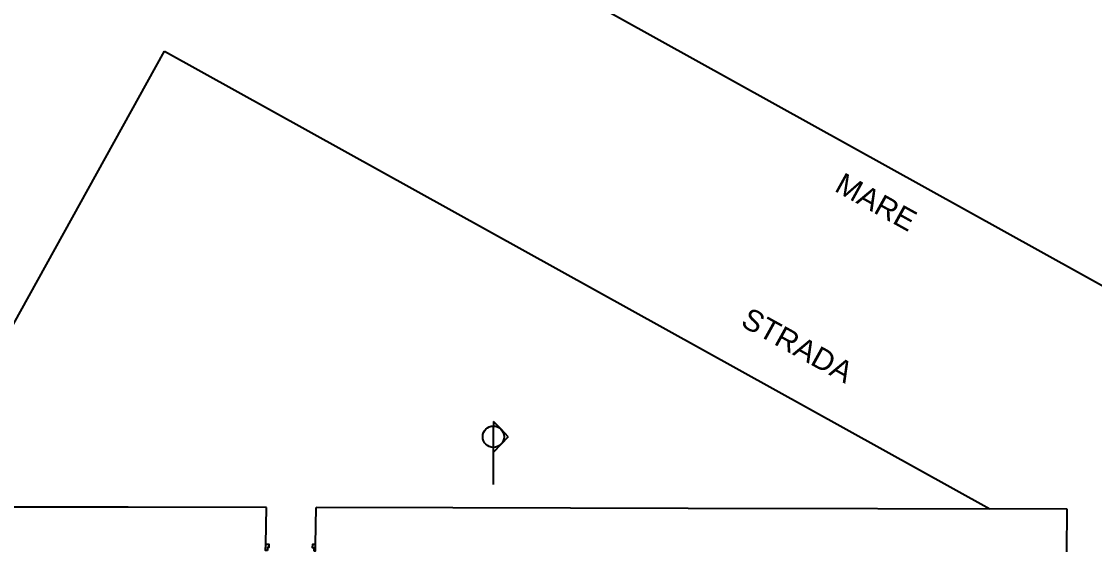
# Model space of a CAD drawing. Header units: millimetres. Extents: x 1116 to 6757, y -1736 to 5159.
# Drawn here: x 1884 to 3392, y 2408 to 3145 of the extents above; entities that cross this region are included whole.
import ezdxf

# ---------------------------------------------------------------- set-up
doc = ezdxf.new("R2010")
doc.units = ezdxf.units.MM
for name, color, linetype in [('A-DOOR-FULL', 3, 'Continuous'), ('A-GLAZ-FULL', 4, 'Continuous'), ('A-WALL-FULL-EXTR', 1, 'Continuous'), ('QUOTE', 5, 'Continuous')]:
    doc.layers.add(name, color=color, linetype=linetype)
doc.styles.get("Standard").update_dxf_attribs({"font": 'arial.ttf'})

msp = doc.modelspace()

# ---------------------------------------------------------------- linework, layer by layer
at = {"layer": 'A-DOOR-FULL'}
for points in [[(2230.085, 2402.024), (2227.586, 2402.072), (2227.76, 2411.07), (2232.259, 2410.983), (2232.172, 2406.484), (2230.172, 2406.523), (2230.085, 2402.024)], [(2295.077, 2401.791), (2297.576, 2401.743), (2297.75, 2410.741), (2293.251, 2410.828), (2293.164, 2406.329), (2295.164, 2406.29), (2295.077, 2401.791)]]:
    msp.add_lwpolyline(points, dxfattribs=at)
at = {"layer": 'A-WALL-FULL-EXTR'}
for p, q in [((4004.665, 2440.302), (2255.426, 3409.922)), ((1730.815, 2463.499), (2085.441, 3103.261)), ((2085.441, 3103.261), (3245.008, 2460.502)), ((2034.533, 2462.898), (1697.712, 2463.565)), ((2228.747, 2462.514), (2034.533, 2462.898)), ((2490.74, 2461.995), (2298.741, 2462.375)), ((2821.334, 2461.341), (2490.74, 2461.995)), ((3353.758, 2460.287), (2821.334, 2461.341)), ((3353.639, 2400.287), (3353.758, 2460.287))]:
    msp.add_line(p, q, dxfattribs=at)
at = {"layer": 'A-WALL-FULL-EXTR', "ltscale": 0.1}
for p, q in [((2227.76, 2411.07), (2228.747, 2462.514)), ((2297.75, 2410.741), (2298.741, 2462.375))]:
    msp.add_line(p, q, dxfattribs=at)
at = {"layer": 'QUOTE'}
for p, q in [((2558.442, 2572.331), (2547.656, 2583.492)), ((2547.656, 2583.492), (2547.656, 2576.907)), ((2547.656, 2494.704), (2547.656, 2576.907)), ((2568.516, 2561.907), (2558.442, 2572.331)), ((2558.442, 2551.483), (2547.656, 2540.322)), ((2568.516, 2561.907), (2558.442, 2551.483))]:
    msp.add_line(p, q, dxfattribs=at)
msp.add_circle((2547.656, 2561.907), 15, dxfattribs=at)

# ---------------------------------------------------------------- texts
at = {"layer": 'A-GLAZ-FULL', "ltscale": 0.1, "char_height": 30, "attachment_point": 1, "rotation": 331}
for s, insert in [('MARE', (3039.826, 2933.943)), ('STRADA', (2907.989, 2744.725))]:
    msp.add_mtext_dynamic_manual_height_columns(s, width=344.26246, gutter_width=12.5, heights=[0], dxfattribs=dict(at, insert=insert))

doc.saveas('drawing.dxf')
